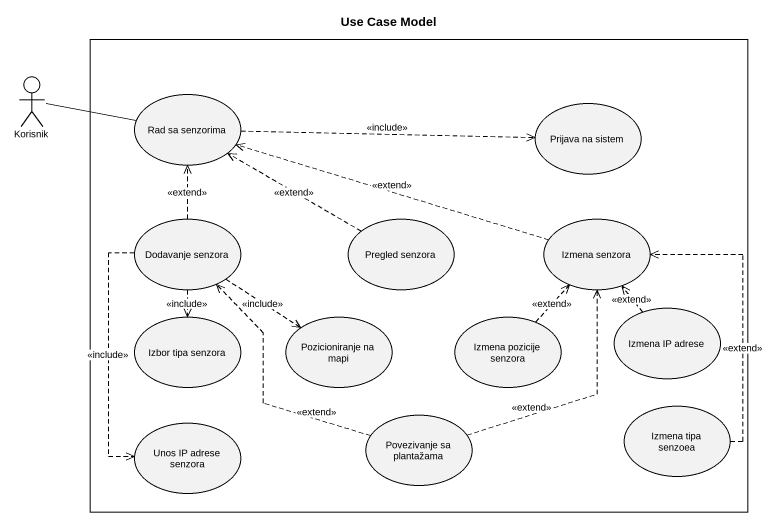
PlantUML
@startuml
title Use Case Model
rectangle " " as rectangle1 {
  usecase "Rad sa senzorima" as Rad_sa_senzorima
  usecase "Prijava na sistem" as Prijava_na_sistem
  usecase "Dodavanje senzora" as Dodavanje_senzora
  usecase "Pregled senzora" as Pregled_senzora
  usecase "Izmena senzora" as Izmena_senzora
  usecase "Izbor tipa senzora" as Izbor_tipa_senzora
  usecase "Pozicioniranje na mapi" as Pozicioniranje_na_mapi
  usecase "Izmena pozicije senzora" as Izmena_pozicije_senzora
  usecase "Izmena IP adrese" as Izmena_IP_adrese
  usecase "Izmena tipa senzoea" as Izmena_tipa_senzoea
  usecase "Unos IP adrese senzora" as Unos_IP_adrese_senzora
  usecase "Povezivanje sa plantažama" as Povezivanje_sa_plantažama
}
actor Korisnik
Korisnik -right- Rad_sa_senzorima
Rad_sa_senzorima .right.> Prijava_na_sistem : <<include>>
Dodavanje_senzora .up.> Rad_sa_senzorima : <<extend>>
Dodavanje_senzora ..> Izbor_tipa_senzora : <<include>>
Dodavanje_senzora ..> Pozicioniranje_na_mapi : <<include>>
Dodavanje_senzora ..> Unos_IP_adrese_senzora : <<include>>
Pregled_senzora .left.> Rad_sa_senzorima : <<extend>>
Izmena_senzora .left.> Rad_sa_senzorima : <<extend>>
Izmena_pozicije_senzora .up.> Izmena_senzora : <<extend>>
Izmena_IP_adrese .up.> Izmena_senzora : <<extend>>
Izmena_tipa_senzoea .up.> Izmena_senzora : <<extend>>
Povezivanje_sa_plantažama .up.> Dodavanje_senzora : <<extend>>
Povezivanje_sa_plantažama .up.> Izmena_senzora : <<extend>>
@enduml
